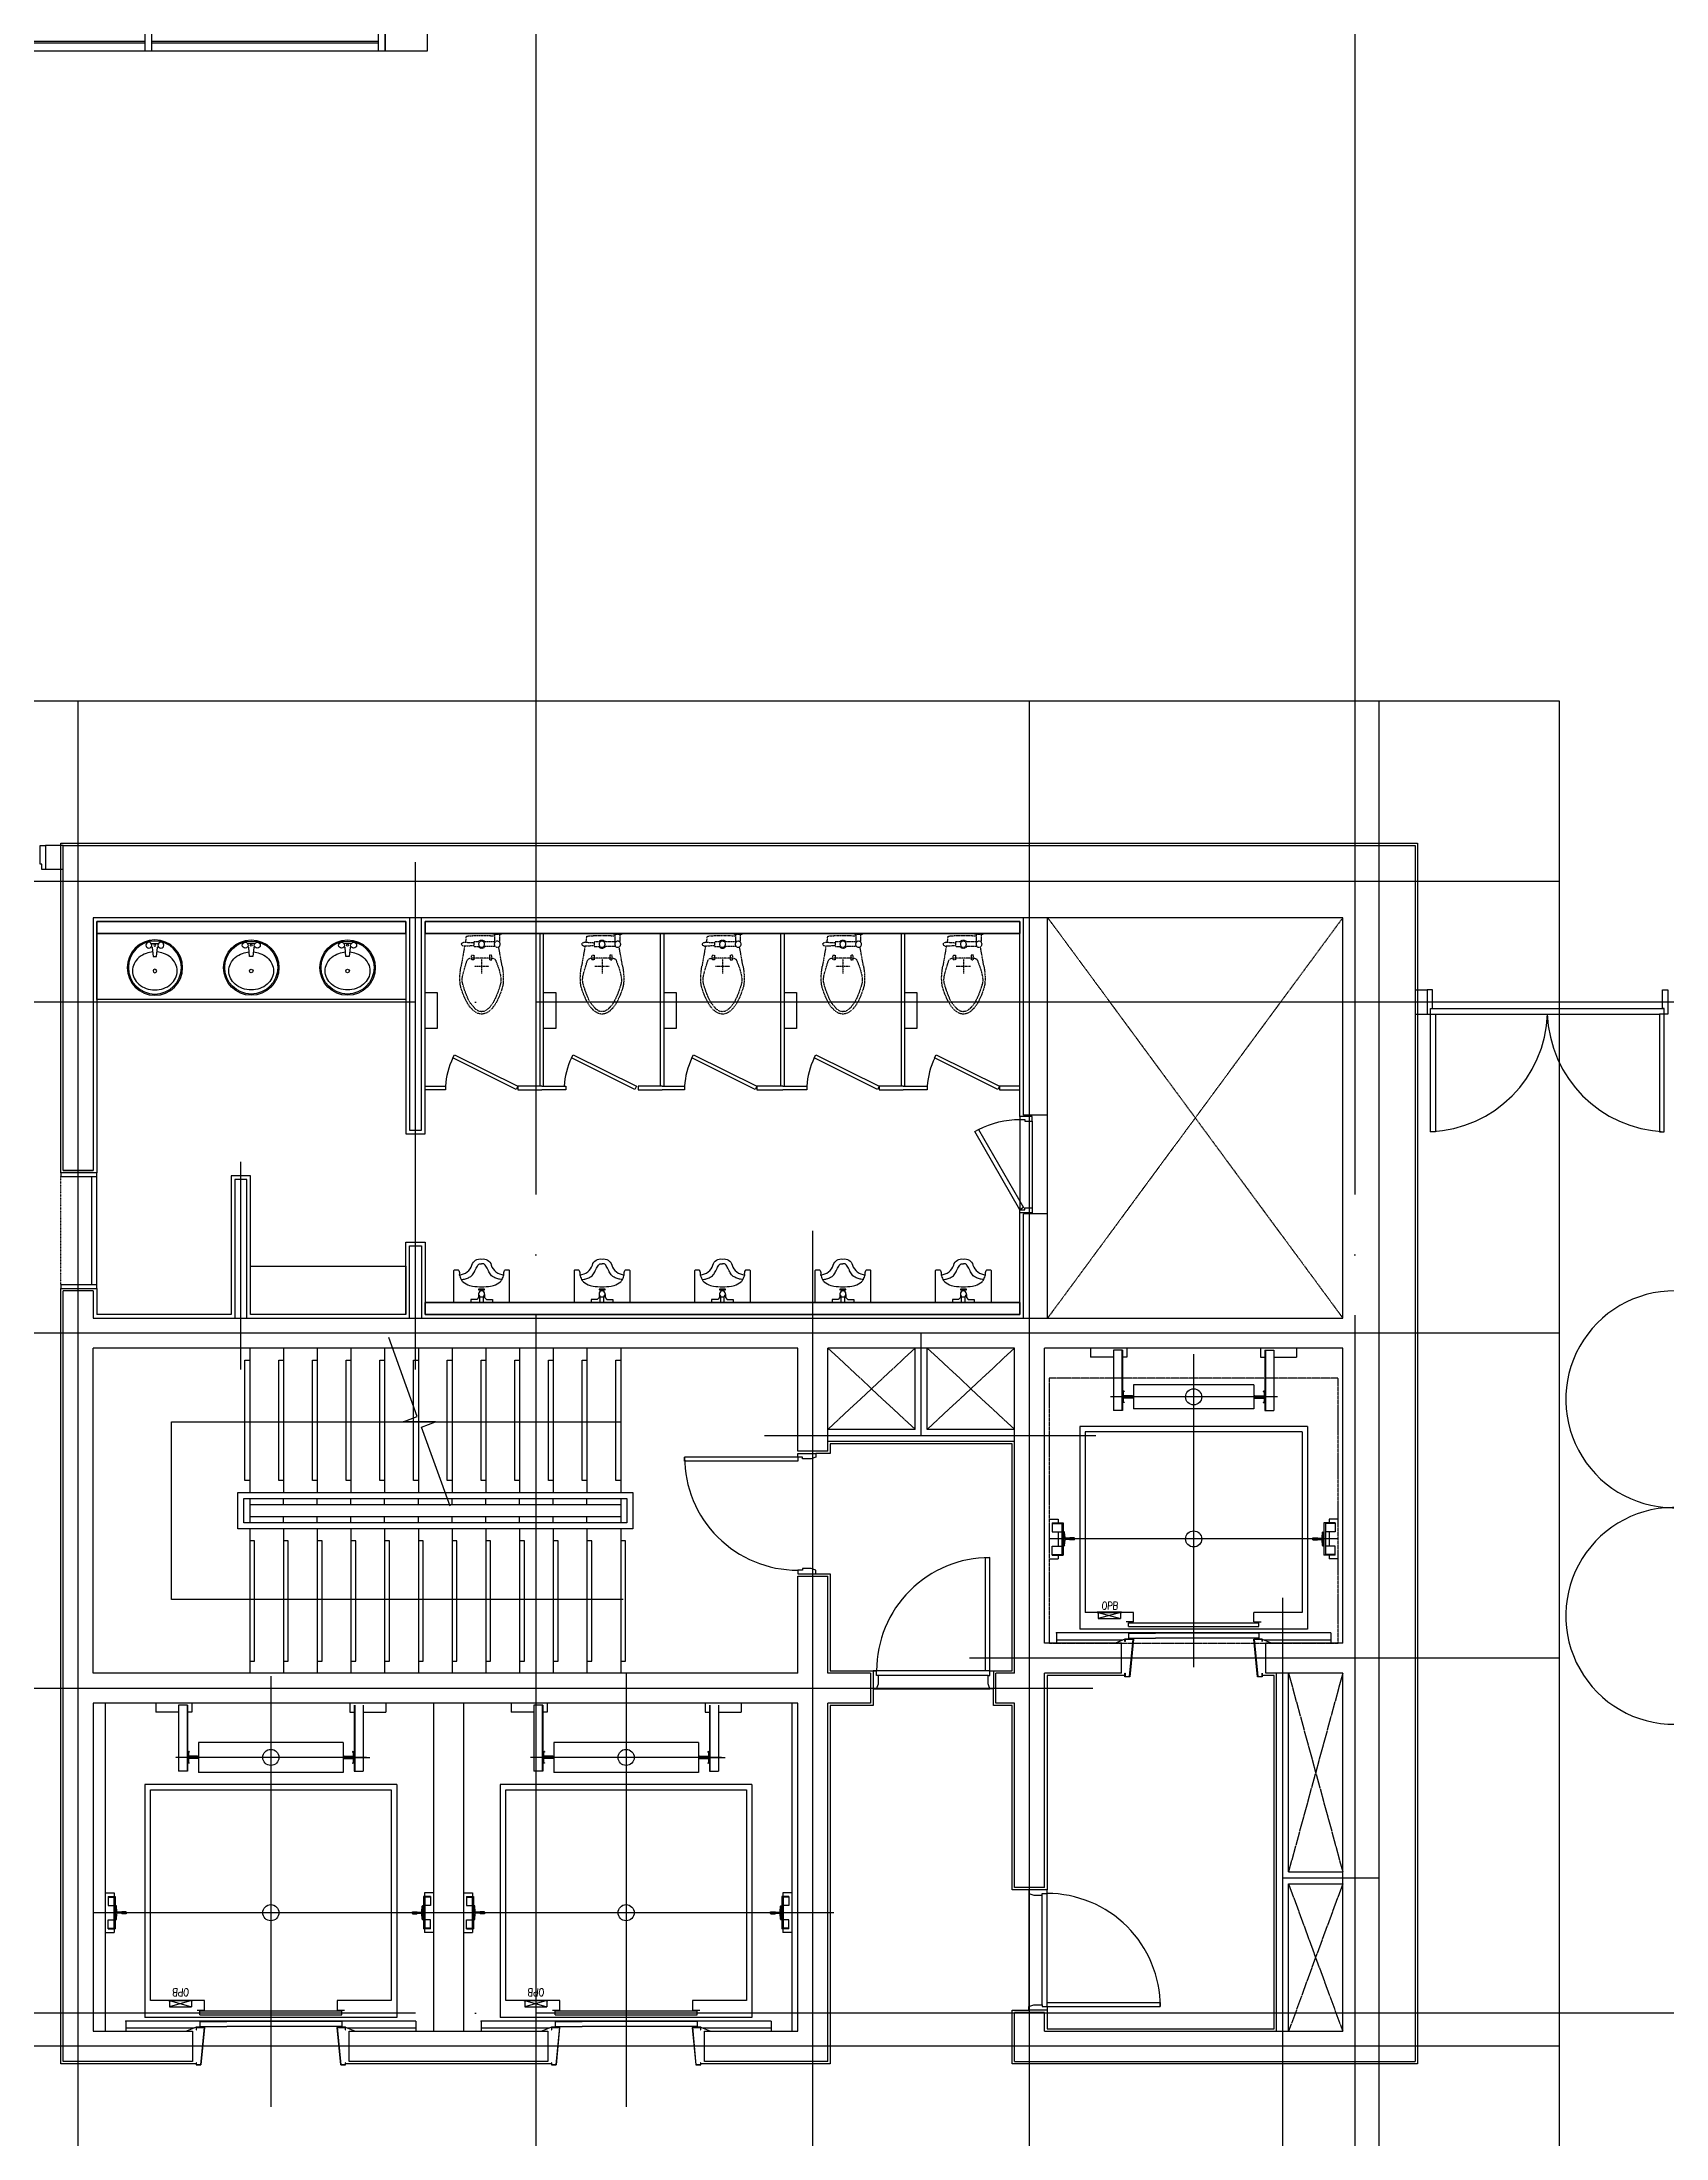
# Model space of a CAD drawing. Header units: millimetres. Extents: x 0 to 252000, y 0 to 178200.
# Drawn here: x 76242 to 89728, y 89566 to 106978 of the extents above; entities that cross this region are included whole.
import ezdxf
from ezdxf.enums import TextEntityAlignment as Align

# ---------------------------------------------------------------- set-up
doc = ezdxf.new("R2010")
doc.units = ezdxf.units.MM
for name, pattern in [('CEN', [62, 60, -1, 0, -1]), ('CENTER', [2, 1.25, -0.25, 0.25, -0.25]), ('HIDD', [0.5, 0.25, -0.25]), ('HIDDEN', [2, 1, -1]), ('HIDDENX2', [19.05, 12.7, -6.35])]:
    doc.linetypes.add(name, pattern=pattern)
doc.layers.get('Defpoints').update_dxf_attribs({"color": 181})
for name, color, linetype in [('01 CEN', 1, 'CEN'), ('02 WAL1', 2, 'Continuous'), ('04 STR', 4, 'Continuous'), ('06 DOOR', 6, 'Continuous'), ('06 FIN', 6, 'Continuous'), ('08 FURN', 8, 'HIDDEN'), ('08 TOIL', 8, 'Continuous'), ('1', 1, 'Continuous'), ('5FIN', 5, 'Continuous'), ('6FIN', 6, 'Continuous'), ('COL', 2, 'Continuous'), ('GLAZ-BAR', 7, 'Continuous'), ('SYM', 7, 'Continuous'), ('TOIL', 4, 'Continuous'), ('WAL', 3, 'Continuous'), ('Wall-P', 4, 'Continuous'), ('WID', 4, 'Continuous'), ('WID-F', 4, 'Continuous'), ('win5', 5, 'Continuous'), ('면적(yoon)', 90, 'Continuous'), ('지하1층$0$논슬립', 5, 'Continuous')]:
    doc.layers.add(name, color=color, linetype=linetype)
doc.styles.add('ROMANS', font='ROMANS.shx', dxfattribs={"width": 0.8, "oblique": 5, "bigfont": 'HBRDS.shx'})

# ---------------------------------------------------------------- blocks, each defined once
blk = doc.blocks.new('A$C716E1D6D')
at = {"layer": 'WID', "color": 8}
for p, q in [((900, 200), (2700, 200)), ((930, 155), (2670, 155))]:
    blk.add_line(p, q, dxfattribs=at)
at = {"layer": 'WID', "color": 6}
for points in [[(0, 200), (900, 200), (900, 240), (0, 240)], [(900, 200), (930, 200), (930, 155), (945, 155), (945, 0), (900, 0)], [(2700, 200), (2670, 200), (2670, 155), (2655, 155), (2655, 0), (2700, 0)], [(3600, 200), (2700, 200), (2700, 240), (3600, 240)]]:
    blk.add_lwpolyline(points, close=True, dxfattribs=at)
at = {"layer": 'WID', "color": 5}
for centre, start, end in [((901, 247), 357.0179, 180.436), ((2699, 247), 359.564, 182.9821)]:
    blk.add_arc(centre, 901, start, end, dxfattribs=at)
blk = doc.blocks.new('SWD1800_W200')
at = {"layer": 'WID', "color": 8}
blk.add_line((-300, 200), (2100, 200), dxfattribs=at)
at = {"layer": '면적(yoon)'}
blk.add_blockref('A$C716E1D6D', (-900, 0), dxfattribs=at)
blk = doc.blocks.new('A$C513D03CD')
at = {"layer": 'GLAZ-BAR'}
for p, q in [((0, 566), (0, 536)), ((0, 80), (0, 486)), ((0, 0), (0, 30))]:
    blk.add_line(p, q, dxfattribs=at)
blk = doc.blocks.new('AD-7700')
at = {"layer": 'WID', "color": 9}
for p, q in [((7640, 150), (60, 150)), ((60, 0), (7640, 0))]:
    blk.add_line(p, q, dxfattribs=at)
at = {"layer": 'WID'}
for p, q in [((60, 70), (870, 70)), ((60, 43), (870, 43)), ((60, 27), (870, 27)), ((930, 80), (870, 80)), ((930, 70), (870, 70)), ((930, 123), (1770, 123)), ((930, 107), (1770, 107)), ((930, 80), (1770, 80)), ((1830, 83), (3737, 83)), ((1830, 67), (3737, 67)), ((3797, 83), (5703, 83)), ((3797, 67), (5703, 67)), ((5763, 83), (7640, 83)), ((5763, 67), (7640, 67))]:
    blk.add_line(p, q, dxfattribs=at)
for points in [[(0, 0), (60, 0), (60, 150), (0, 150)], [(1770, 0), (1830, 0), (1830, 150), (1770, 150)], [(3737, 0), (3797, 0), (3797, 150), (3737, 150)], [(5703, 0), (5763, 0), (5763, 150), (5703, 150)], [(7640, 0), (7700, 0), (7700, 150), (7640, 150)]]:
    blk.add_lwpolyline(points, close=True, dxfattribs=at)
for points in [[(930, 80), (930, 150), (870, 150), (870, 80)], [(870, 70), (870, 0), (930, 0), (930, 70)]]:
    blk.add_lwpolyline(points, dxfattribs=at)
at = {"layer": 'GLAZ-BAR', "rotation": 180}
blk.add_blockref('A$C513D03CD', (900, 358), dxfattribs=at)
blk = doc.blocks.new('AD1727')
at = {"layer": 'Wall-P'}
blk.add_lwpolyline([(28950, -8900), (29300, -8900), (29300, -6950), (29100, -6950), (29100, -8700), (28950, -8700), (28950, -8900)], close=True, dxfattribs=at)
blk = doc.blocks.new('T-7K')
at = {"layer": '1'}
for p, q in [((0, -0.075), (0, 0.075)), ((0.405, 0.475), (4.09, 0.475)), ((0.41, 0.315), (4.09, 0.315)), ((3.9, 2.4), (4.09, 2.4)), ((3.9, 2.4), (3.9, 2.24)), ((3.9, 2.24), (4.09, 2.24)), ((4.24, 2.09), (4.24, 0.625)), ((4.4, 2.09), (4.4, 0.625)), ((0.405, -0.475), (4.09, -0.475)), ((0.41, -0.315), (4.09, -0.315)), ((3.9, -2.24), (4.09, -2.24)), ((3.9, -2.24), (3.9, -2.4)), ((3.9, -2.4), (4.09, -2.4)), ((4.24, -0.625), (4.24, -2.09)), ((4.4, -0.625), (4.4, -2.09))]:
    blk.add_line(p, q, dxfattribs=at)
for centre, radius, start, end in [((0.405, 0.07), 0.405, 90, 180), ((0.483, 0), 0.323, 103.125397, 256.874603), ((4.09, 2.09), 0.31, 0, 90), ((4.09, 2.09), 0.15, 0, 90), ((4.09, 0.625), 0.15, 270, 0), ((4.09, 0.625), 0.31, 270, 0), ((0.405, -0.07), 0.405, 180, 270), ((4.09, -0.625), 0.31, 0, 90), ((4.09, -0.625), 0.15, 0, 90), ((4.09, -2.09), 0.15, 270, 0), ((4.09, -2.09), 0.31, 270, 0)]:
    blk.add_arc(centre, radius, start, end, dxfattribs=at)
blk = doc.blocks.new('A$C1DB206F9')
at = {"layer": '08 FURN'}
for p, q in [((-275, 60), (-275, -60)), ((-220, 65), (-220, 85)), ((-220, 85), (-180, 85)), ((-180, 65), (-220, 65)), ((-206, 89), (-206, -92)), ((-180, 85), (-180, 65)), ((-110, 115), (-110, 15)), ((-75, 150), (-10, 150)), ((-75, 110), (-10, 110)), ((-70, 115), (-70, 15)), ((-20, 75), (-20, 0)), ((-20, 0), (-20, -75)), ((0, 165), (-10, 160)), ((-10, 160), (-10, 100)), ((-10, 100), (0, 95)), ((-215, 0), (-335, 0)), ((-180, -65), (-220, -65)), ((-220, -65), (-220, -85)), ((-220, -85), (-180, -85)), ((-180, -85), (-180, -65)), ((-110, -65), (-110, -15)), ((-70, -65), (-110, -65)), ((-45, -130), (-76, -136)), ((-70, -15), (-70, -65))]:
    blk.add_line(p, q, dxfattribs=at)
for points in [[(-670, 0, -0.041311), (-669, 14, -0.037226), (-665, 30, -0.068612), (-655, 50, -0.04843), (-635, 75, -0.036447), (-605, 101, -0.040875), (-575, 120, -0.015468), (-526, 144, -0.019426), (-485, 160, -0.004694), (-467, 166, -0.006976), (-455, 170, -0.035314), (-426, 177, -0.029565), (-390, 180, -0.0294), (-338, 179, -0.022182), (-270, 170), (-112, 142)], [(-104, -141), (-270, -170, -0.022182), (-338, -179, -0.0294), (-390, -180, -0.029565), (-426, -177, -0.035314), (-455, -170, -0.006976), (-467, -166, -0.004694), (-485, -160, -0.019426), (-526, -144, -0.015468), (-575, -120, -0.040875), (-605, -101, -0.036447), (-635, -75, -0.04843), (-655, -50, -0.068612), (-665, -30, -0.037226), (-669, -14, -0.041311), (-670, 0, -0.041311)], [(-80, -65), (-75, -150, -1.060552), (-105, -150), (-100, -65)]]:
    blk.add_lwpolyline(points, format="xyb", dxfattribs=at)
for centre in [(-90, 130), (-90, 0)]:
    blk.add_circle(centre, 25, dxfattribs=at)
for centre, radius, start, end in [((-565, 1), 84.7, 170.5377, 180.8221), ((-560, 2), 90.5, 180.8221, 194.0362), ((-614, 10), 35.4, 156.0554, 170.5377), ((-577, -7), 75.8, 143.1301, 156.0554), ((-495, -68), 178, 134.2742, 143.1301), ((-308, -261), 447, 130.6013, 134.2742), ((-514, -20), 129, 124.0312, 130.6013), ((-414, -167), 308, 118.6105, 124.0312), ((-397, -200), 344, 113.4742, 118.6105), ((-307, -407), 570, 111.0375, 113.4742), ((163, -1628), 1879, 109.683, 111.0375), ((-233, -520), 702, 105.9454, 109.683), ((-369, -45), 208, 99.2401, 105.9454), ((-390, 80), 80.8, 85.6013, 99.2401), ((-408, -160), 322, 78.3435, 85.6013), ((-461, -417), 584, 74.0546, 78.3435), ((-2934, -6966), 7583, 69.0739, 69.6818), ((-236, 89), 30, 0, 69.0739), ((-90, 0), 35, 124.8499, 235.1501), ((-90, 0), 35, 304.8499, 55.1501), ((-483, 75), 463, 0, 4.3383), ((-610, -11), 38.8, 194.0362, 212.575), ((-535, 37), 127, 212.575, 219.8056), ((-493, 72), 183, 219.8056, 225.9418), ((-297, 274), 463, 225.9418, 229.3987), ((-497, 41), 156, 229.3987, 235.1773), ((-445, 115), 247, 235.1773, 241.3895), ((-387, 221), 368, 241.3895, 246.5258), ((-307, 407), 570, 246.5258, 248.9625), ((163, 1628), 1879, 248.9625, 250.317), ((-233, 520), 702, 250.317, 254.0546), ((-369, 45), 208, 254.0546, 260.7599), ((-387, -65), 96.1, 260.7599, 274.3987), ((-397, 67), 229, 274.3987, 283.5834), ((-534, 635), 813, 283.5834, 285.9454), ((-1061, 2427), 2681, 286.2533, 288.143), ((-236, -92), 30, 288.143, 0), ((-90, 117), 251, 280.3597, 284.0362), ((-34, -107), 20, 284.0362, 297.0737), ((-27, -121), 5.01, 297.0737, 354.2894), ((-483, -75), 463, 354.2894, 0)]:
    blk.add_arc(centre, radius, start, end, dxfattribs=at)
blk = doc.blocks.new('urinal')
at = {"layer": 'TOIL', "color": 8}
for p, q in [((-40, 25), (-90, 25)), ((-90, 25), (-90, 0)), ((-25, 40), (-40, 25)), ((-25, 105), (-25, 110)), ((-25, 110), (25, 110)), ((25, 105), (-25, 105)), ((-25, 65), (-25, 40)), ((-15, 0), (-15, 50)), ((-10, 95), (-10, 105)), ((10, 95), (10, 105)), ((15, 0), (15, 50)), ((25, 110), (25, 105)), ((25, 65), (25, 40)), ((25, 40), (40, 25)), ((40, 25), (90, 25)), ((90, 25), (90, 0))]:
    blk.add_line(p, q, dxfattribs=at)
blk.add_lwpolyline([(0, 0), (110, 0), (230, 0), (230, 135), (230, 265, 0.198912), (225, 270), (215, 270), (195, 270, 0.198912), (190, 265, 0.157252), (185, 230, -0.337547), (80, 310, 0.389909), (0, 360, 0.389909), (-80, 310, -0.337547), (-185, 230, 0.157252), (-190, 265, 0.198912), (-195, 270), (-215, 270), (-225, 270, 0.198912), (-230, 265), (-230, 135), (-230, 0), (-110, 0)], format="xyb", close=True, dxfattribs=at)
for points in [[(185, 230, -0.019564), (170, 190, -0.037775), (155, 170, -0.078156), (100, 140, -0.008472), (75, 135, -0.029725), (0, 130, -0.029725), (-75, 135, -0.008472), (-100, 140, -0.078156), (-155, 170, -0.037775), (-170, 190, -0.019564), (-185, 230, 0.157252)], [(-170, 190, 0.028843), (-149, 192, 0.042834), (-135, 195, 0.02628), (-102, 208, 0.069019), (-90, 215, 0.04558), (-76, 229, 0.043799), (-65, 245, 0.025173), (-56, 263, -0.020072), (-45, 285, -0.022189), (-35, 302, -0.027483), (-25, 315, -0.170498), (-18, 319, -0.080612), (0, 320)], [(170, 190, -0.028843), (149, 192, -0.042834), (135, 195, -0.02628), (102, 208, -0.069019), (90, 215, -0.04558), (76, 229, -0.043799), (65, 245, -0.025173), (56, 263, 0.020072), (45, 285, 0.022189), (35, 302, 0.027483), (25, 315, 0.170498), (18, 319, 0.080612), (0, 320)]]:
    blk.add_lwpolyline(points, format="xyb", dxfattribs=at)
blk.add_circle((0, 70), 25, dxfattribs=at)
blk = doc.blocks.new('17인105m-0115')
at = {"layer": '1', "color": 9}
for p, q in [((345, 2450), (345, 2375)), ((645, 2450), (645, 2375)), ((1755, 2450), (1755, 2375)), ((2055, 2450), (2055, 2375)), ((534, 2375), (345, 2375)), ((534, 2434), (534, 1932)), ((609, 2434), (534, 2434)), ((604, 2434), (604, 1932)), ((609, 2434), (609, 1932)), ((645, 2375), (609, 2375)), ((1755, 2375), (1791, 2375)), ((1791, 2434), (1791, 1932)), ((1791, 2434), (1866, 2434)), ((1796, 2434), (1796, 1932)), ((1866, 2434), (1866, 1932)), ((1866, 2375), (2055, 2375)), ((1700, 2145), (700, 2145)), ((700, 2145), (700, 1945)), ((1200, 2162), (1200, 1928)), ((1700, 2145), (1700, 1945)), ((1896, 2045), (510, 2045)), ((609, 1932), (534, 1932)), ((1700, 1945), (700, 1945)), ((1791, 1932), (1866, 1932)), ((255, 1800), (255, 115)), ((2145, 1800), (255, 1800)), ((300, 1755), (300, 255)), ((2100, 1755), (300, 1755)), ((2100, 1755), (2100, 255)), ((2145, 1800), (2145, 115)), ((0, 1030), (75, 1030)), ((25, 1000), (25, 925)), ((25, 1000), (118, 1000)), ((25, 994), (106, 994)), ((25, 925), (106, 925)), ((75, 1030), (75, 1000)), ((75, 925), (75, 805)), ((106, 1000), (106, 730)), ((118, 1000), (118, 730)), ((121, 808), (121, 922)), ((127, 922), (121, 922)), ((132, 873), (129, 920)), ((132, 873), (135, 870)), ((172, 873), (169, 870)), ((209, 873), (172, 873)), ((210, 872), (209, 873)), ((210, 858), (210, 872)), ((2190, 872), (2191, 873)), ((2190, 858), (2190, 872)), ((2191, 873), (2228, 873)), ((2228, 873), (2231, 870)), ((2268, 873), (2265, 870)), ((2268, 873), (2271, 920)), ((2273, 922), (2279, 922)), ((2279, 808), (2279, 922)), ((2282, 1000), (2282, 730)), ((2375, 1000), (2282, 1000)), ((2294, 1000), (2294, 730)), ((2375, 994), (2294, 994)), ((2375, 925), (2294, 925)), ((2400, 1030), (2325, 1030)), ((2325, 1030), (2325, 1000)), ((2325, 925), (2325, 805)), ((2375, 1000), (2375, 925)), ((0, 700), (75, 700)), ((25, 730), (25, 805)), ((25, 805), (106, 805)), ((25, 736), (106, 736)), ((25, 730), (118, 730)), ((75, 730), (75, 700)), ((127, 808), (121, 808)), ((129, 810), (132, 857)), ((132, 857), (135, 860)), ((169, 870), (135, 870)), ((169, 860), (135, 860)), ((172, 857), (169, 860)), ((209, 857), (172, 857)), ((210, 858), (209, 857)), ((2190, 858), (2191, 857)), ((2191, 857), (2228, 857)), ((2228, 857), (2231, 860)), ((2231, 870), (2265, 870)), ((2231, 860), (2265, 860)), ((2268, 857), (2265, 860)), ((2271, 810), (2268, 857)), ((2273, 808), (2279, 808)), ((2375, 730), (2282, 730)), ((2375, 805), (2294, 805)), ((2375, 736), (2294, 736)), ((2325, 730), (2325, 700)), ((2400, 700), (2325, 700)), ((2375, 730), (2375, 805)), ((700, 255), (300, 255)), ((400, 259), (400, 255)), ((400, 259), (600, 259)), ((400, 255), (600, 255)), ((408, 255), (408, 203)), ((592, 255), (408, 203)), ((408, 255), (592, 203)), ((408, 203), (592, 203)), ((592, 255), (592, 203)), ((600, 259), (600, 255)), ((700, 175), (639, 175)), ((700, 175), (700, 255)), ((2100, 255), (1700, 255)), ((1700, 175), (1700, 255)), ((1700, 175), (1761, 175)), ((2340, 85), (60, 85)), ((60, 85), (60, 0)), ((611, 25), (60, 25)), ((2145, 115), (255, 115)), ((630, 33), (550, 0)), ((660, 169), (1200, 169)), ((660, 137), (660, 169)), ((660, 137), (1200, 137)), ((1200, 169), (1740, 169)), ((1200, 169), (1200, 137)), ((1200, 169), (1200, 137)), ((1200, 137), (1740, 137)), ((1740, 137), (1740, 169)), ((1770, 33), (1850, 0)), ((2340, 25), (1789, 25)), ((2340, 85), (2340, 0))]:
    blk.add_line(p, q, dxfattribs=at)
at = {"layer": '1', "color": 1, "linetype": 'CENTER'}
for p, q in [((1200, 2400), (1200, -200)), ((2400, 865), (0, 865))]:
    blk.add_line(p, q, dxfattribs=at)
at = {"layer": '1', "color": 4}
for p, q in [((660, 81), (884, 81)), ((660, 81), (660, 41)), ((660, 41), (884, 41)), ((1200, 81), (884, 81)), ((1200, 41), (884, 41)), ((1740, 81), (1200, 81)), ((1200, 81), (1200, 41)), ((1200, 81), (1200, 41)), ((1740, 41), (1200, 41)), ((1740, 81), (1740, 41))]:
    blk.add_line(p, q, dxfattribs=at)
at = {"layer": '1', "color": 6, "linetype": 'Continuous'}
for points in [[(632, 31), (632, 13), (630, 13), (630, 33), (700, 33), (670, -280), (630, -280), (630, -250), (632, -250), (632, -278), (668, -278), (698, 31)], [(1770, 33), (1770, 13), (1768, 13), (1768, 31), (1702, 31), (1732, -278), (1768, -278), (1768, -250), (1770, -250), (1770, -280), (1730, -280), (1700, 33)]]:
    blk.add_lwpolyline(points, close=True, dxfattribs=at)
at = {"layer": '1', "color": 9}
blk.add_circle((1200, 2045), 67, dxfattribs=at)
at = {"layer": '1', "color": 1}
blk.add_circle((1200, 865), 67, dxfattribs=at)
at = {"layer": '1', "color": 9}
for centre, start, end in [((127, 920), 3.4093, 90), ((2273, 920), 90, 176.5907), ((127, 810), 270, 356.5907), ((2273, 810), 183.4093, 270)]:
    blk.add_arc(centre, 2.5, start, end, dxfattribs=at)
at = {"layer": '1', "color": 9, "linetype": 'ByBlock'}
blk.add_point((60, 85), dxfattribs=at)
at = {"layer": 'Defpoints', "linetype": 'HIDD'}
blk.add_lwpolyline([(0, 0), (2400, 0), (2400, 2200), (0, 2200)], close=True, dxfattribs=at)
at = {"layer": '1', "color": 9, "yscale": 20, "zscale": 20}
for p, xscale in [((700, 2045), -20), ((1700, 2045), 20)]:
    blk.add_blockref('T-7K', p, dxfattribs=dict(at, xscale=xscale))
at = {"layer": '1', "color": 9, "style": 'ROMANS', "oblique": 3, "width": 0.8}
blk.add_text('OPB', height=62.5, dxfattribs=at).set_placement((503, 310), align=Align.MIDDLE)
blk = doc.blocks.new('A$C774F2762')
at = {"layer": 'WID', "color": 6}
for p, q in [((0, 760), (0, 800)), ((0, 800), (100, 800)), ((60, 760), (0, 760)), ((0, 760), (0, 760)), ((100, 775), (60, 775)), ((60, 775), (60, 760)), ((100, 800), (100, 775)), ((60, 40), (0, 40)), ((0, 40), (0, 40)), ((0, 40), (0, 0)), ((60, 25), (60, 40)), ((100, 25), (60, 25)), ((100, 0), (100, 25)), ((0, 0), (100, 0))]:
    blk.add_line(p, q, dxfattribs=at)
at = {"layer": 'WID', "color": 8}
for p, q in [((0, 760), (0, 40)), ((100, 775), (100, 25))]:
    blk.add_line(p, q, dxfattribs=at)
at = {"layer": 'WID', "color": 4}
blk.add_line((100, 25), (475, 675), dxfattribs=at)
blk.add_lwpolyline([(475, 675), (445, 692), (70, 42), (100, 25)], dxfattribs=at)
blk.add_arc((98, 11), 764, 63.0565, 89.8717, dxfattribs=at)
blk = doc.blocks.new('d-1.0')
at = {"layer": 'WID'}
blk.add_lwpolyline([(0, 30), (-940, 30, -0.414214), (0, 970, -0.414214)], format="xyb", dxfattribs=at)
for points in [[(150, 1000), (150, 970), (110, 955), (110, 955), (40, 955), (40, 970), (0, 970), (0, 1000)], [(150, 0), (150, 30), (110, 45), (110, 45), (40, 45), (40, 30), (0, 30), (0, 0)]]:
    blk.add_lwpolyline(points, close=True, dxfattribs=at)
blk.add_lwpolyline([(0, 30), (0, 65), (-940, 65), (-940, 30)], dxfattribs=at)
blk = doc.blocks.new('d-1.0a')
at = {"layer": 'WID', "color": 8}
for p, q in [((0, 65), (0, 970)), ((40, 45), (40, 955)), ((150, 970), (150, 30))]:
    blk.add_line(p, q, dxfattribs=at)
at = {"layer": 'WID'}
blk.add_lwpolyline([(0, 30), (-940, 30, -0.414214), (0, 970, -0.414214)], format="xyb", dxfattribs=at)
for points in [[(150, 1000), (150, 970), (110, 955), (110, 955), (40, 955), (40, 970), (0, 970), (0, 1000)], [(150, 0), (150, 30), (110, 45), (110, 45), (40, 45), (40, 30), (0, 30), (0, 0)]]:
    blk.add_lwpolyline(points, close=True, dxfattribs=at)
blk.add_lwpolyline([(0, 30), (0, 65), (-940, 65), (-940, 30)], dxfattribs=at)
blk = doc.blocks.new('A$C39780DE5')
at = {"layer": '08 TOIL'}
for p, q in [((134, 29), (134, -29)), ((162, 29), (162, 26)), ((167, 21), (243, 14)), ((243, 14), (243, -14)), ((162, -26), (162, -29)), ((243, -14), (167, -21))]:
    blk.add_line(p, q, dxfattribs=at)
blk.add_lwpolyline([(204, 18, -0.064435), (216, 72, -0.091719), (250, 132, -0.103599), (302, 172, -0.113912), (362, 186, -0.113912), (421, 172, -0.103599), (473, 132, -0.091719), (507, 72, -0.084785), (520, 0, -0.084785), (507, -72, -0.091719), (473, -132, -0.103599), (421, -172, -0.113912), (362, -186, -0.113912), (302, -172, -0.103599), (250, -132, -0.091719), (216, -72, -0.064435), (204, -18, -0.084785)], format="xyb", dxfattribs=at)
for centre, radius in [((334, 0), 230), ((334, 0), 220), ((148, 50), 25), ((148, 0), 8), ((362, 0), 15), ((148, -50), 25)]:
    blk.add_circle(centre, radius, dxfattribs=at)
for centre, start, end in [((167, 26), 180, 264.6091), ((167, -26), 95.3909, 180)]:
    blk.add_arc(centre, 5, start, end, dxfattribs=at)
blk = doc.blocks.new('A$C0BBA45C5')
at = {"layer": '01 CEN'}
for p, q in [((14900, 0), (14900, 21000)), ((22800, 8800), (22800, 21000)), ((25700, 21000), (25700, 0)), ((17700, 15447), (17700, 19661)), ((27200, 19500), (0, 19500)), ((16250, 15447), (16250, 17172)), ((21000, 8800), (21000, 16600)), ((27200, 15750), (0, 15750)), ((21900, 14900), (21900, 15750)), ((20600, 14900), (23350, 14900)), ((24900, 13550), (24900, 8650)), ((27200, 13050), (22300, 13050)), ((3995, 12800), (23325, 12800)), ((24900, 11225), (25700, 11225)), ((27200, 9825), (0, 9825))]:
    blk.add_line(p, q, dxfattribs=at)
at = {"layer": '01 CEN', "linetype": 'HIDD', "ltscale": 2}
for p, q in [((22950, 19200), (25400, 15875)), ((25400, 19200), (22950, 15875))]:
    blk.add_line(p, q, dxfattribs=at)
at = {"layer": '01 CEN', "ltscale": 2}
for p, q in [((21850, 15625), (21125, 14950)), ((21125, 15625), (21850, 14950)), ((22675, 15625), (21950, 14950)), ((21950, 15625), (22675, 14950)), ((25400, 12925), (24950, 11275)), ((24950, 12925), (25400, 11275)), ((25400, 11175), (24950, 9950)), ((24950, 11175), (25400, 9950))]:
    blk.add_line(p, q, dxfattribs=at)
at = {"layer": '02 WAL1'}
for p, q in [((25400, 19200), (15025, 19200)), ((15025, 19200), (15025, 17100)), ((25400, 15875), (25400, 19200)), ((15025, 18100), (15025, 17100)), ((15025, 17100), (14775, 17100)), ((14775, 17100), (15025, 17100)), ((15025, 16100), (14775, 16100)), ((15025, 16100), (15025, 15875)), ((15025, 15875), (25400, 15875)), ((20875, 15625), (15025, 15625)), ((15025, 12925), (15025, 15625)), ((20875, 14770), (20875, 15625)), ((22675, 15625), (21125, 15625)), ((22675, 15625), (21125, 15625)), ((21125, 14770), (21125, 15625)), ((22675, 12925), (22675, 15625)), ((22925, 13175), (22925, 15625)), ((25400, 15625), (22925, 15625)), ((25400, 13175), (25400, 15625)), ((21125, 14770), (20875, 14770)), ((21125, 14770), (20875, 14770)), ((20875, 12925), (20875, 13730)), ((21125, 12925), (21125, 13730)), ((23562, 13175), (22925, 13175)), ((23562, 12925), (23562, 13175)), ((25400, 13175), (24762, 13175)), ((24762, 12925), (24762, 13175)), ((20875, 12925), (15025, 12925)), ((21480, 12925), (21125, 12925)), ((22675, 12925), (22520, 12925)), ((22520, 12675), (22520, 12925)), ((23562, 12925), (22925, 12925)), ((22925, 11145), (22925, 12925)), ((25400, 12925), (24762, 12925)), ((25400, 9950), (25400, 12925)), ((21480, 12675), (21125, 12675)), ((21125, 9700), (21125, 12675)), ((22675, 12675), (22520, 12675)), ((22675, 11145), (22675, 12675)), ((22675, 9700), (22675, 10105)), ((22925, 9950), (22925, 10105)), ((22925, 9950), (25400, 9950)), ((22675, 9700), (26000, 9700))]:
    blk.add_line(p, q, dxfattribs=at)
for points in [[(14775, 17100), (14775, 19800), (26000, 19800), (26000, 9700)], [(14775, 17100), (14775, 18100)], [(14775, 9700), (14775, 16100)], [(21125, 9700), (20100, 9700), (20100, 9950), (20875, 9950), (20875, 12675), (15025, 12675), (15025, 9950), (15850, 9950), (15850, 9700), (14775, 9700)]]:
    blk.add_lwpolyline(points, dxfattribs=at)
blk.add_lwpolyline([(18800, 9700), (17150, 9700), (17150, 9950), (18800, 9950)], close=True, dxfattribs=at)
at = {"layer": '5FIN', "color": 8}
for p, q in [((15055, 19170), (15055, 17080)), ((17620, 19170), (15055, 19170)), ((17780, 19170), (22720, 19170)), ((22720, 17550), (22720, 19170)), ((22720, 15905), (22720, 16750)), ((15055, 16120), (15055, 15905)), ((17620, 15905), (16330, 15905)), ((17780, 15905), (22720, 15905))]:
    blk.add_line(p, q, dxfattribs=at)
for points in [[(14755, 17080), (14755, 19820), (26020, 19820), (26020, 9680), (22655, 9680), (22655, 10125), (22795, 10125)], [(17620, 19170), (17620, 17405), (17780, 17405), (17780, 19170)], [(16330, 15905), (16330, 17055), (16170, 17055), (16170, 15905), (15055, 15905)], [(17620, 15905), (17620, 16505), (17780, 16505), (17780, 15905)], [(15880, 9680), (14755, 9680), (14755, 16120)], [(22500, 12945), (22655, 12945), (22655, 14830), (21145, 14830), (21145, 14750), (21025, 14750)], [(21025, 13750), (21145, 13750), (21145, 12945), (21530, 12945)], [(22945, 10125), (22945, 9970), (24830, 9970), (24830, 12905), (24732, 12905)], [(23592, 12905), (22945, 12905), (22945, 11125)], [(21500, 12795), (21500, 12655), (21145, 12655), (21145, 9680), (20070, 9680)], [(22795, 11125), (22655, 11125), (22655, 12655), (22500, 12655), (22500, 12795)], [(18830, 9680), (17120, 9680)]]:
    blk.add_lwpolyline(points, dxfattribs=at)
for points in [[(17620, 19070), (15055, 19070), (15055, 19170), (17620, 19170)], [(17780, 19070), (22720, 19070), (22720, 19170), (17780, 19170)], [(22720, 16005), (17780, 16005), (17780, 15905), (22720, 15905)]]:
    blk.add_lwpolyline(points, close=True, dxfattribs=at)
at = {"layer": '6FIN'}
for points in [[(15055, 19070), (17620, 19070), (17620, 19170), (15055, 19170)], [(22720, 19070), (17780, 19070), (17780, 19170), (22720, 19170)], [(17780, 16005), (22720, 16005), (22720, 15905), (17780, 15905)]]:
    blk.add_lwpolyline(points, close=True, dxfattribs=at)
at = {"layer": 'COL'}
for p, q in [((20875, 13730), (21125, 13730)), ((21480, 12925), (21480, 12675)), ((22925, 11145), (22675, 11145)), ((22925, 10105), (22675, 10105))]:
    blk.add_line(p, q, dxfattribs=at)
at = {"layer": 'Defpoints', "color": 11}
blk.add_lwpolyline([(0, 0), (27200, 0), (27200, 21000), (0, 21000)], close=True, dxfattribs=at)
at = {"layer": 'SYM', "color": 1}
for p, q in [((16500, 12900), (16500, 9323)), ((19450, 12925), (19450, 9323)), ((21175, 10935), (15025, 10935))]:
    blk.add_line(p, q, dxfattribs=at)
at = {"layer": 'SYM', "color": 9}
for p, q in [((15125, 12675), (15125, 9950)), ((17850, 12675), (17850, 9950)), ((18100, 12675), (18100, 9950)), ((18100, 12675), (18100, 9950)), ((20825, 12675), (20825, 9950)), ((17705, 10035), (15295, 10035)), ((15295, 10035), (15295, 9950)), ((15861, 9975), (15295, 9975)), ((15880, 9983), (15800, 9950)), ((17120, 9983), (17200, 9950)), ((17705, 9975), (17139, 9975)), ((17705, 10035), (17705, 9950)), ((20655, 10035), (18245, 10035)), ((18245, 10035), (18245, 9950)), ((18811, 9975), (18245, 9975)), ((18830, 9983), (18750, 9950)), ((20070, 9983), (20150, 9950)), ((20655, 9975), (20089, 9975)), ((20655, 10035), (20655, 9950))]:
    blk.add_line(p, q, dxfattribs=at)
at = {"layer": 'SYM', "color": 8}
for p, q in [((15545, 12675), (15545, 12600)), ((15734, 12600), (15545, 12600)), ((15809, 12659), (15734, 12659)), ((15734, 12659), (15734, 12112)), ((15804, 12659), (15804, 12112)), ((15809, 12659), (15809, 12112)), ((15845, 12600), (15809, 12600)), ((15845, 12675), (15845, 12600)), ((17155, 12675), (17155, 12600)), ((17155, 12600), (17191, 12600)), ((17191, 12659), (17191, 12112)), ((17196, 12659), (17196, 12112)), ((17266, 12659), (17266, 12112)), ((17266, 12600), (17455, 12600)), ((17455, 12675), (17455, 12600)), ((18495, 12675), (18495, 12600)), ((18684, 12600), (18495, 12600)), ((18759, 12659), (18684, 12659)), ((18684, 12659), (18684, 12112)), ((18754, 12659), (18754, 12112)), ((18759, 12659), (18759, 12112)), ((18795, 12600), (18759, 12600)), ((18795, 12675), (18795, 12600)), ((20105, 12675), (20105, 12600)), ((20105, 12600), (20141, 12600)), ((20141, 12659), (20141, 12112)), ((20146, 12659), (20146, 12112)), ((20216, 12659), (20216, 12112)), ((20216, 12600), (20405, 12600)), ((20405, 12675), (20405, 12600)), ((15900, 12350), (15900, 12100)), ((17100, 12350), (15900, 12350)), ((17100, 12350), (17100, 12100)), ((18850, 12350), (18850, 12100)), ((20050, 12350), (18850, 12350)), ((20050, 12350), (20050, 12100)), ((15809, 12112), (15734, 12112)), ((17100, 12100), (15900, 12100)), ((17191, 12112), (17266, 12112)), ((18759, 12112), (18684, 12112)), ((20050, 12100), (18850, 12100)), ((20141, 12112), (20216, 12112)), ((17545, 12000), (15455, 12000)), ((15455, 12000), (15455, 10065)), ((17545, 12000), (17545, 10065)), ((20495, 12000), (18405, 12000)), ((18405, 12000), (18405, 10065)), ((20495, 12000), (20495, 10065)), ((15125, 11100), (15200, 11100)), ((15150, 11070), (15208, 11070)), ((15150, 11070), (15150, 10995)), ((15150, 11064), (15196, 11064)), ((15150, 10995), (15196, 10995)), ((15196, 11070), (15196, 10800)), ((15200, 11100), (15200, 11070)), ((15200, 10995), (15200, 10875)), ((15208, 11070), (15208, 10800)), ((15217, 10992), (15211, 10992)), ((15211, 10878), (15211, 10992)), ((15222, 10943), (15219, 10990)), ((17753, 10943), (17756, 10990)), ((17758, 10992), (17764, 10992)), ((17764, 10878), (17764, 10992)), ((17767, 11070), (17767, 10800)), ((17825, 11070), (17767, 11070)), ((17775, 11100), (17775, 11070)), ((17850, 11100), (17775, 11100)), ((17775, 10995), (17775, 10875)), ((17779, 11070), (17779, 10800)), ((17825, 11064), (17779, 11064)), ((17825, 10995), (17779, 10995)), ((17825, 11070), (17825, 10995)), ((18100, 11100), (18175, 11100)), ((18125, 11070), (18183, 11070)), ((18125, 11070), (18125, 10995)), ((18125, 11064), (18171, 11064)), ((18125, 10995), (18171, 10995)), ((18171, 11070), (18171, 10800)), ((18175, 11100), (18175, 11070)), ((18175, 10995), (18175, 10875)), ((18183, 11070), (18183, 10800)), ((18192, 10992), (18186, 10992)), ((18186, 10878), (18186, 10992)), ((18197, 10943), (18194, 10990)), ((20728, 10943), (20731, 10990)), ((20733, 10992), (20739, 10992)), ((20739, 10878), (20739, 10992)), ((20742, 11070), (20742, 10800)), ((20800, 11070), (20742, 11070)), ((20750, 11100), (20750, 11070)), ((20825, 11100), (20750, 11100)), ((20750, 10995), (20750, 10875)), ((20754, 11070), (20754, 10800)), ((20800, 11064), (20754, 11064)), ((20800, 10995), (20754, 10995)), ((20800, 11070), (20800, 10995)), ((15150, 10875), (15196, 10875)), ((15150, 10800), (15150, 10875)), ((15150, 10806), (15196, 10806)), ((15150, 10800), (15208, 10800)), ((15200, 10800), (15200, 10770)), ((15217, 10878), (15211, 10878)), ((15219, 10880), (15222, 10927)), ((15222, 10943), (15225, 10940)), ((15222, 10927), (15225, 10930)), ((15259, 10940), (15225, 10940)), ((15259, 10930), (15225, 10930)), ((15262, 10943), (15259, 10940)), ((15262, 10927), (15259, 10930)), ((15299, 10943), (15262, 10943)), ((15299, 10927), (15262, 10927)), ((15300, 10942), (15299, 10943)), ((15300, 10928), (15299, 10927)), ((15300, 10928), (15300, 10942)), ((17675, 10942), (17676, 10943)), ((17675, 10928), (17675, 10942)), ((17675, 10928), (17676, 10927)), ((17676, 10943), (17713, 10943)), ((17676, 10927), (17713, 10927)), ((17713, 10943), (17716, 10940)), ((17713, 10927), (17716, 10930)), ((17716, 10940), (17750, 10940)), ((17716, 10930), (17750, 10930)), ((17753, 10943), (17750, 10940)), ((17753, 10927), (17750, 10930)), ((17756, 10880), (17753, 10927)), ((17758, 10878), (17764, 10878)), ((17825, 10800), (17767, 10800)), ((17775, 10800), (17775, 10770)), ((17825, 10875), (17779, 10875)), ((17825, 10806), (17779, 10806)), ((17825, 10800), (17825, 10875)), ((18125, 10875), (18171, 10875)), ((18125, 10800), (18125, 10875)), ((18125, 10806), (18171, 10806)), ((18125, 10800), (18183, 10800)), ((18175, 10800), (18175, 10770)), ((18192, 10878), (18186, 10878)), ((18194, 10880), (18197, 10927)), ((18197, 10943), (18200, 10940)), ((18197, 10927), (18200, 10930)), ((18234, 10940), (18200, 10940)), ((18234, 10930), (18200, 10930)), ((18237, 10943), (18234, 10940)), ((18237, 10927), (18234, 10930)), ((18274, 10943), (18237, 10943)), ((18274, 10927), (18237, 10927)), ((18275, 10942), (18274, 10943)), ((18275, 10928), (18274, 10927)), ((18275, 10928), (18275, 10942)), ((20650, 10942), (20651, 10943)), ((20650, 10928), (20650, 10942)), ((20650, 10928), (20651, 10927)), ((20651, 10943), (20688, 10943)), ((20651, 10927), (20688, 10927)), ((20688, 10943), (20691, 10940)), ((20688, 10927), (20691, 10930)), ((20691, 10940), (20725, 10940)), ((20691, 10930), (20725, 10930)), ((20728, 10943), (20725, 10940)), ((20728, 10927), (20725, 10930)), ((20731, 10880), (20728, 10927)), ((20733, 10878), (20739, 10878)), ((20800, 10800), (20742, 10800)), ((20750, 10800), (20750, 10770)), ((20800, 10875), (20754, 10875)), ((20800, 10806), (20754, 10806)), ((20800, 10800), (20800, 10875)), ((15125, 10770), (15200, 10770)), ((17850, 10770), (17775, 10770)), ((18100, 10770), (18175, 10770)), ((20825, 10770), (20750, 10770)), ((15650, 10209), (15850, 10209)), ((15650, 10209), (15650, 10205)), ((15650, 10205), (15850, 10205)), ((15658, 10205), (15842, 10153)), ((15842, 10205), (15658, 10153)), ((15658, 10205), (15658, 10153)), ((15658, 10153), (15842, 10153)), ((15842, 10205), (15842, 10153)), ((15850, 10209), (15850, 10205)), ((15910, 10119), (16500, 10119)), ((15910, 10087), (15910, 10119)), ((16500, 10119), (17090, 10119)), ((16500, 10119), (16500, 10087)), ((16500, 10119), (16500, 10087)), ((17090, 10087), (17090, 10119)), ((18600, 10209), (18800, 10209)), ((18600, 10209), (18600, 10205)), ((18600, 10205), (18800, 10205)), ((18608, 10205), (18792, 10153)), ((18792, 10205), (18608, 10153)), ((18608, 10205), (18608, 10153)), ((18608, 10153), (18792, 10153)), ((18792, 10205), (18792, 10153)), ((18800, 10209), (18800, 10205)), ((18860, 10119), (19450, 10119)), ((18860, 10087), (18860, 10119)), ((19450, 10119), (20040, 10119)), ((19450, 10119), (19450, 10087)), ((19450, 10119), (19450, 10087)), ((20040, 10087), (20040, 10119)), ((17545, 10065), (15455, 10065)), ((15910, 10087), (16500, 10087)), ((16500, 10087), (17090, 10087)), ((20495, 10065), (18405, 10065)), ((18860, 10087), (19450, 10087)), ((19450, 10087), (20040, 10087))]:
    blk.add_line(p, q, dxfattribs=at)
at = {"layer": 'SYM', "color": 8, "linetype": 'CENTER'}
for p, q in [((17293, 12225), (15707, 12225)), ((20243, 12225), (18657, 12225))]:
    blk.add_line(p, q, dxfattribs=at)
at = {"layer": 'SYM', "color": 8, "linetype": 'Continuous'}
for p, q in [((17145, 12225), (17321, 12225)), ((20095, 12225), (20271, 12225))]:
    blk.add_line(p, q, dxfattribs=at)
at = {"layer": 'SYM', "color": 4}
for p, q in [((15910, 10031), (16134, 10031)), ((15910, 10031), (15910, 9991)), ((15910, 9991), (16134, 9991)), ((16500, 10031), (16134, 10031)), ((16500, 9991), (16134, 9991)), ((17090, 10031), (16500, 10031)), ((16500, 10031), (16500, 9991)), ((16500, 10031), (16500, 9991)), ((17090, 9991), (16500, 9991)), ((17090, 10031), (17090, 9991)), ((18860, 10031), (19084, 10031)), ((18860, 10031), (18860, 9991)), ((18860, 9991), (19084, 9991)), ((19450, 10031), (19084, 10031)), ((19450, 9991), (19084, 9991)), ((20040, 10031), (19450, 10031)), ((19450, 10031), (19450, 9991)), ((19450, 10031), (19450, 9991)), ((20040, 9991), (19450, 9991)), ((20040, 10031), (20040, 9991))]:
    blk.add_line(p, q, dxfattribs=at)
at = {"layer": 'SYM', "color": 9}
for points in [[(15889, 10125), (15950, 10125), (15950, 10205), (15500, 10205), (15500, 11955), (17500, 11955), (17500, 10205), (17050, 10205), (17050, 10125), (17111, 10125)], [(18839, 10125), (18900, 10125), (18900, 10205), (18450, 10205), (18450, 11955), (20450, 11955), (20450, 10205), (20000, 10205), (20000, 10125), (20061, 10125)]]:
    blk.add_lwpolyline(points, dxfattribs=at)
at = {"layer": 'SYM', "color": 6, "linetype": 'Continuous'}
for points in [[(15948, 9981), (15918, 9672), (15882, 9672), (15882, 9688), (15880, 9688), (15880, 9670), (15920, 9670), (15950, 9983), (15880, 9983), (15880, 9963), (15882, 9963), (15882, 9981)], [(17118, 9981), (17118, 9963), (17120, 9963), (17120, 9983), (17050, 9983), (17080, 9670), (17120, 9670), (17120, 9688), (17118, 9688), (17118, 9672), (17082, 9672), (17052, 9981)], [(18898, 9981), (18868, 9672), (18832, 9672), (18832, 9688), (18830, 9688), (18830, 9670), (18870, 9670), (18900, 9983), (18830, 9983), (18830, 9963), (18832, 9963), (18832, 9981)], [(20068, 9981), (20068, 9963), (20070, 9963), (20070, 9983), (20000, 9983), (20030, 9670), (20070, 9670), (20070, 9688), (20068, 9688), (20068, 9672), (20032, 9672), (20002, 9981)]]:
    blk.add_lwpolyline(points, close=True, dxfattribs=at)
at = {"layer": 'SYM', "color": 8}
for centre in [(16500, 12225), (19450, 12225)]:
    blk.add_circle(centre, 67, dxfattribs=at)
at = {"layer": 'SYM', "color": 1}
for centre in [(16500, 10935), (19450, 10935)]:
    blk.add_circle(centre, 67, dxfattribs=at)
at = {"layer": 'SYM', "color": 8}
for centre, start, end in [((15217, 10990), 3.4093, 90), ((17758, 10990), 90, 176.5907), ((18192, 10990), 3.4093, 90), ((20733, 10990), 90, 176.5907), ((15217, 10881), 270, 356.5907), ((17758, 10881), 183.4093, 270), ((18192, 10881), 270, 356.5907), ((20733, 10881), 183.4093, 270)]:
    blk.add_arc(centre, 2.5, start, end, dxfattribs=at)
at = {"layer": 'SYM', "color": 9}
for p in [(15295, 10035), (18245, 10035)]:
    blk.add_point(p, dxfattribs=at)
at = {"layer": 'TOIL'}
for p, q in [((18735, 17800), (18735, 19070)), ((18765, 17800), (18765, 19070)), ((19735, 17800), (19735, 19070)), ((19765, 17800), (19765, 19070)), ((20735, 17800), (20735, 19070)), ((20765, 17800), (20765, 19070)), ((21735, 17800), (21735, 19070)), ((21765, 17800), (21765, 19070))]:
    blk.add_line(p, q, dxfattribs=at)
for points in [[(15055, 18520), (15055, 19070), (17620, 19070), (17620, 18520)], [(18537, 17773), (18011, 18035), (18025, 18062), (18550, 17800)], [(19522, 17773), (18996, 18035), (19010, 18062), (19535, 17800)], [(20522, 17773), (19996, 18035), (20010, 18062), (20535, 17800)], [(21537, 17773), (21011, 18035), (21025, 18062), (21550, 17800)], [(22537, 17773), (22011, 18035), (22025, 18062), (22550, 17800)], [(16330, 15905), (16330, 16305), (17620, 16305), (17620, 15905)]]:
    blk.add_lwpolyline(points, close=True, dxfattribs=at)
at = {"layer": 'TOIL', "color": 8}
for points in [[(17780, 18580), (17880, 18580), (17880, 18280), (17780, 18280)], [(17780, 18580), (17880, 18580), (17880, 18280), (17780, 18280)], [(18765, 18580), (18865, 18580), (18865, 18280), (18765, 18280)], [(19765, 18580), (19865, 18580), (19865, 18280), (19765, 18280)], [(20765, 18580), (20865, 18580), (20865, 18280), (20765, 18280)], [(21765, 18580), (21865, 18580), (21865, 18280), (21765, 18280)]]:
    blk.add_lwpolyline(points, dxfattribs=at)
at = {"layer": 'TOIL'}
for points in [[(17780, 17800), (17950, 17800), (17950, 17770), (17780, 17770)], [(18750, 17800), (18550, 17800), (18550, 17770), (18750, 17770)], [(18750, 17800), (18950, 17800), (18950, 17770), (18750, 17770)], [(19750, 17800), (19550, 17800), (19550, 17770), (19750, 17770)], [(19750, 17800), (19935, 17800), (19935, 17770), (19750, 17770)], [(20750, 17800), (20535, 17800), (20535, 17770), (20750, 17770)], [(20750, 17800), (20950, 17800), (20950, 17770), (20750, 17770)], [(21750, 17800), (21550, 17800), (21550, 17770), (21750, 17770)], [(21750, 17800), (21950, 17800), (21950, 17770), (21750, 17770)], [(22720, 17800), (22550, 17800), (22550, 17770), (22720, 17770)]]:
    blk.add_lwpolyline(points, dxfattribs=at)
for centre in [(18537, 17773), (19522, 17773), (20522, 17773), (21537, 17773), (22537, 17773)]:
    blk.add_arc(centre, 587, 153.4713, 177.3801, dxfattribs=at)
at = {"layer": 'WAL'}
for p, q in [((22750, 17560), (22750, 19200)), ((22950, 17560), (22950, 19200)), ((22950, 17560), (22750, 17560)), ((22950, 17560), (22750, 17560)), ((22750, 15875), (22750, 16740)), ((22950, 16740), (22750, 16740)), ((22950, 15875), (22950, 16740)), ((21850, 14950), (21850, 15625)), ((21950, 14950), (21950, 15625)), ((21850, 14950), (21125, 14950)), ((22675, 14850), (21125, 14850)), ((22675, 14950), (21950, 14950)), ((24850, 9950), (24850, 12925)), ((24950, 11275), (24950, 12925)), ((24950, 11275), (25400, 11275)), ((24950, 9950), (24950, 11175)), ((24950, 11175), (25400, 11175))]:
    blk.add_line(p, q, dxfattribs=at)
for points in [[(17650, 19200), (17650, 17435), (17750, 17435), (17750, 19200)], [(16300, 15875), (16300, 17025), (16200, 17025), (16200, 15875)], [(17650, 15875), (17650, 16475), (17750, 16475), (17750, 15875)]]:
    blk.add_lwpolyline(points, dxfattribs=at)
at = {"layer": 'WID', "color": 8}
blk.add_line((22950, 16740), (22950, 17560), dxfattribs=at)
at = {"layer": 'WID'}
for points in [[(15055, 17080), (14755, 17080), (14755, 17050), (15055, 17050)], [(15055, 16150), (14755, 16150), (14755, 16120), (15055, 16120)]]:
    blk.add_lwpolyline(points, close=True, dxfattribs=at)
at = {"layer": 'WID-F', "color": 8, "linetype": 'HIDD', "ltscale": 2}
blk.add_line((14755, 16150), (14755, 17050), dxfattribs=at)
at = {"layer": 'WID-F', "color": 8, "linetype": 'ByBlock', "ltscale": 0.5}
for p, q in [((15015, 16150), (15015, 17050)), ((15055, 16150), (15055, 17050))]:
    blk.add_line(p, q, dxfattribs=at)
at = {"layer": '06 DOOR', "xscale": -1}
for name, p in [('A$C774F2762', (22820, 16750)), ('d-1.0a', (22945, 10125))]:
    blk.add_blockref(name, p, dxfattribs=at)
for name, p, rotation in [('d-1.0', (20875, 14750), 180), ('d-1.0a', (22500, 12945), 90)]:
    blk.add_blockref(name, p, dxfattribs=dict(at, rotation=rotation))
at = {"layer": 'SYM'}
blk.add_blockref('17인105m-0115', (22962, 13175), dxfattribs=at)
at = {"layer": 'SYM', "color": 8, "xscale": -20, "yscale": 20, "zscale": 20, "rotation": 8.004077400869392e-09}
for p in [(15900, 12225), (18850, 12225)]:
    blk.add_blockref('T-7K', p, dxfattribs=at)
at = {"layer": 'SYM', "color": 8, "xscale": 20, "yscale": 20, "zscale": 20}
for p in [(17100, 12225), (20050, 12225)]:
    blk.add_blockref('T-7K', p, dxfattribs=at)
at = {"layer": 'TOIL', "color": 5, "xscale": -1, "rotation": 90}
blk.add_blockref('A$C39780DE5', (15537, 19120), dxfattribs=at)
at = {"layer": 'TOIL', "color": 5, "rotation": 270}
for p in [(16337, 19120), (17137, 19120)]:
    blk.add_blockref('A$C39780DE5', p, dxfattribs=at)
at = {"layer": 'TOIL', "xscale": -1, "rotation": 270}
for p in [(18250, 19070), (19250, 19070), (20250, 19070), (21250, 19070), (22250, 19070)]:
    blk.add_blockref('A$C1DB206F9', p, dxfattribs=at)
at = {"layer": 'TOIL', "color": 5, "extrusion": (0, 0, -1), "zscale": -0.9999999999999999}
for p in [(-18250, 16005), (-19250, 16005), (-20250, 16005), (-21250, 16005), (-22250, 16005)]:
    blk.add_blockref('urinal', p, dxfattribs=at)
at = {"layer": 'SYM', "color": 8, "style": 'ROMANS', "oblique": 3, "width": 0.8}
for p in [(15753, 10274), (18703, 10274)]:
    blk.add_text('OPB', height=62.5, rotation=180, dxfattribs=at).set_placement(p, align=Align.MIDDLE)

msp = doc.modelspace()

# ---------------------------------------------------------------- linework, layer by layer
at = {"layer": '01 CEN', "ltscale": 500}
for p, q in [((80343, 127403), (80343, 54603)), ((87143, 127403), (87143, 54603)), ((110343, 99003), (40143, 99003)), ((110343, 90603), (40143, 90603))]:
    msp.add_line(p, q, dxfattribs=at)
at = {"layer": '04 STR'}
for p, q in [((77968, 96128), (77968, 94928)), ((78248, 96128), (78248, 94928)), ((78528, 96128), (78528, 94928)), ((78808, 96128), (78808, 94928)), ((79088, 96128), (79088, 94928)), ((79368, 96128), (79368, 94928)), ((79648, 96128), (79648, 94928)), ((79928, 96128), (79928, 94928)), ((80208, 96128), (80208, 94928)), ((80488, 96128), (80488, 94928)), ((80768, 96128), (80768, 94928)), ((81048, 96128), (81048, 94928)), ((77968, 94878), (77968, 94678)), ((77968, 94828), (81048, 94828)), ((77968, 94728), (81048, 94728)), ((78248, 94828), (78248, 94878)), ((78248, 94678), (78248, 94728)), ((78528, 94828), (78528, 94878)), ((78528, 94678), (78528, 94728)), ((78808, 94828), (78808, 94878)), ((78808, 94678), (78808, 94728)), ((79088, 94828), (79088, 94878)), ((79088, 94678), (79088, 94728)), ((79368, 94828), (79368, 94878)), ((79368, 94678), (79368, 94728)), ((79648, 94828), (79648, 94878)), ((79648, 94678), (79648, 94728)), ((79928, 94828), (79928, 94878)), ((79928, 94678), (79928, 94728)), ((80208, 94828), (80208, 94878)), ((80208, 94678), (80208, 94728)), ((80488, 94828), (80488, 94878)), ((80488, 94678), (80488, 94728)), ((80768, 94828), (80768, 94878)), ((80768, 94678), (80768, 94728)), ((81048, 94878), (81048, 94678)), ((77968, 94628), (77968, 93428)), ((78248, 94628), (78248, 93428)), ((78528, 94628), (78528, 93428)), ((78808, 94628), (78808, 93428)), ((79088, 94628), (79088, 93428)), ((79368, 94628), (79368, 93428)), ((79648, 94628), (79648, 93428)), ((79928, 94628), (79928, 93428)), ((80208, 94628), (80208, 93428)), ((80488, 94628), (80488, 93428)), ((80768, 94628), (80768, 93428)), ((81048, 94628), (81048, 93428))]:
    msp.add_line(p, q, dxfattribs=at)
for points in [[(77868, 94628), (77868, 94928), (81148, 94928), (81148, 94628)], [(77918, 94678), (77918, 94878), (81098, 94878), (81098, 94678)]]:
    msp.add_lwpolyline(points, close=True, dxfattribs=at)
at = {"layer": '06 DOOR', "color": 8}
for p, q in [((87773, 98948), (89713, 98948)), ((87813, 98903), (89673, 98903))]:
    msp.add_line(p, q, dxfattribs=at)
at = {"layer": '06 DOOR', "color": 6}
for points in [[(76272, 100103), (76242, 100103), (76242, 100148), (76227, 100148), (76227, 100303), (76272, 100303)], [(87743, 98903), (87773, 98903), (87773, 98948), (87788, 98948), (87788, 99103), (87743, 99103)], [(89743, 98903), (89713, 98903), (89713, 98948), (89698, 98948), (89698, 99103), (89743, 99103)], [(87773, 97926), (87773, 98903), (87813, 98903), (87813, 97926)], [(89713, 97926), (89713, 98903), (89673, 98903), (89673, 97926)]]:
    msp.add_lwpolyline(points, close=True, dxfattribs=at)
at = {"layer": '06 DOOR', "color": 5}
for centre, start, end in [((87731, 98938), 272.3739, 358.0379), ((89754, 98938), 181.9621, 267.6261)]:
    msp.add_arc(centre, 1013, start, end, dxfattribs=at)
at = {"layer": '06 FIN', "linetype": 'Continuous'}
for points in [[(79633, 94816), (79394, 95472), (79510, 95516), (79243, 95516), (79359, 95559), (79123, 96216)], [(81068, 94041), (77318, 94041), (77318, 95516), (81048, 95516)]]:
    msp.add_lwpolyline(points, dxfattribs=at)
at = {"layer": 'Wall-P'}
for p, q in [((76418, 100303), (76272, 100303)), ((76418, 100103), (76272, 100103)), ((87643, 99103), (87743, 99103)), ((87643, 98903), (87743, 98903))]:
    msp.add_line(p, q, dxfattribs=at)
at = {"layer": '지하1층$0$논슬립', "linetype": 'HIDDENX2', "ltscale": 500}
for points in [[(77968, 95028), (77928, 95028), (77928, 96028), (77968, 96028)], [(78248, 95028), (78208, 95028), (78208, 96028), (78248, 96028)], [(78528, 95028), (78488, 95028), (78488, 96028), (78528, 96028)], [(78808, 95028), (78768, 95028), (78768, 96028), (78808, 96028)], [(79088, 95028), (79048, 95028), (79048, 96028), (79088, 96028)], [(79368, 95028), (79328, 95028), (79328, 96028), (79368, 96028)], [(79648, 95028), (79608, 95028), (79608, 96028), (79648, 96028)], [(79928, 95028), (79888, 95028), (79888, 96028), (79928, 96028)], [(80208, 95028), (80168, 95028), (80168, 96028), (80208, 96028)], [(80488, 95028), (80448, 95028), (80448, 96028), (80488, 96028)], [(80768, 95028), (80728, 95028), (80728, 96028), (80768, 96028)], [(81048, 95028), (81008, 95028), (81008, 96028), (81048, 96028)], [(77968, 93528), (78008, 93528), (78008, 94528), (77968, 94528)], [(78248, 93528), (78288, 93528), (78288, 94528), (78248, 94528)], [(78528, 93528), (78568, 93528), (78568, 94528), (78528, 94528)], [(78808, 93528), (78848, 93528), (78848, 94528), (78808, 94528)], [(79088, 93528), (79128, 93528), (79128, 94528), (79088, 94528)], [(79368, 93528), (79408, 93528), (79408, 94528), (79368, 94528)], [(79648, 93528), (79688, 93528), (79688, 94528), (79648, 94528)], [(79928, 93528), (79968, 93528), (79968, 94528), (79928, 94528)], [(80208, 93528), (80248, 93528), (80248, 94528), (80208, 94528)], [(80488, 93528), (80528, 93528), (80528, 94528), (80488, 94528)], [(80768, 93528), (80808, 93528), (80808, 94528), (80768, 94528)], [(81048, 93528), (81088, 93528), (81088, 94528), (81048, 94528)]]:
    msp.add_lwpolyline(points, dxfattribs=at)

# ---------------------------------------------------------------- block references
msp.add_blockref('A$C0BBA45C5', (61643, 80503))
at = {"layer": '06 DOOR', "rotation": 90}
msp.add_blockref('SWD1800_W200', (90043, 93903), dxfattribs=at)
at = {"layer": 'win5'}
for name, p in [('AD1727', (50143, 115803)), ('AD-7700', (71393, 106903))]:
    msp.add_blockref(name, p, dxfattribs=at)

doc.saveas('drawing.dxf')
